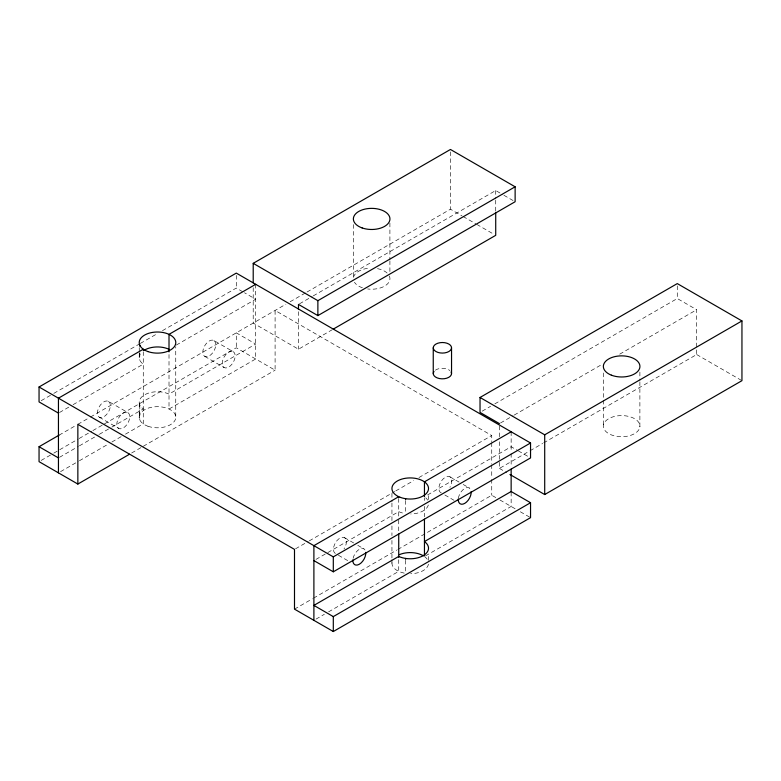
<?xml version="1.0" encoding="UTF-8"?>
<svg xmlns="http://www.w3.org/2000/svg" width="781" height="781" viewBox="0 0 781 781"><rect width="100%" height="100%" fill="white"/><g stroke="black" fill="none" stroke-linecap="round" stroke-linejoin="round"><path stroke-width="0.59" stroke-dasharray="3.9 2.93" d="M139.252 403.074L139.252 418.011M139.252 350.806L139.252 347.604M175.745 416.468L175.745 346.618M428.505 560.358L428.505 553.954M428.505 499.547L428.505 494.217M41.159 400.702L52.766 394.005M53.821 393.39L139.252 344.06M140.307 343.455L157.186 333.712M162.458 330.666L236.292 288.043L243.438 292.162M59.502 412.514L68.923 407.067M73.111 404.656L143.274 364.141A18.295 10.563 0 0 1 140.844 353.139M176.311 345.065L255.699 299.24L244.463 292.758M59.092 435.154L75.972 425.411M77.856 424.317L89.454 417.62M90.508 417.015L285.905 304.2M290.122 301.769L305.947 292.631M307.001 292.016L450.452 209.201L462.03 215.888M299.533 303.799L312.195 296.497M313.249 295.882L495.72 190.535L502.866 194.654M41.159 460.439L52.766 453.741M53.821 453.126L78.08 439.127M79.135 438.512L91.787 431.21M92.841 430.595L103.395 424.513M104.449 423.898L236.292 347.779L275.097 370.184L275.097 310.438L491.737 435.525L491.737 441.616M59.502 457.315L78.354 446.439M79.398 445.834L98.25 434.949M99.294 434.343L110.814 427.695M111.859 427.09L143.274 408.951A18.295 10.563 0 0 1 144.563 394.835A18.295 10.563 0 0 1 169.008 394.093L255.699 344.04L236.292 332.843L236.292 347.779M60.547 471.646L78.354 461.366M79.398 460.761L107.671 444.438M111.859 442.017L121.289 436.579M125.477 434.158L143.274 423.878L143.274 349.205M253.21 287.72L253.21 323.08L298.479 349.214L332.228 329.728M131.647 453L142.191 446.908M143.245 446.302L275.097 370.184M482.141 411.187L490.585 406.315M494.803 403.884L677.283 298.527L696.681 309.735L696.681 354.535L543.742 442.837M500.494 422.999L513.146 415.697M514.201 415.082L602.805 363.926M619.684 354.183L696.681 309.735M295.55 548.789L308.212 541.477M309.266 540.872L394.698 491.542M395.752 490.937L413.686 480.588M418.958 477.542L491.737 435.525M315.993 559.391L398.73 511.623A18.295 10.563 0 0 0 404.724 513.488M427.588 494.959L511.145 446.722L517.266 450.256M499.44 462.362L499.44 468.415L528.971 451.359M530.026 450.754L542.688 443.442M294.496 609.141L312.429 598.783M313.484 598.178L396.807 550.068M397.861 549.463L491.737 495.261L495.828 497.614M315.993 619.128L324.369 614.296M328.557 611.874L398.73 571.36L398.73 558.298M425.499 555.906L511.145 506.459L511.145 492.674M503.891 195.25L513.078 200.551M463.084 216.493L475.717 223.786M476.771 224.391L493.621 234.124M696.681 354.535L741.95 380.669M518.291 450.852L530.543 457.92M499.44 468.415L506.81 472.671M499.908 499.977L515.226 508.822M520.331 511.77L530.543 517.666M213.867 340.516A9.147 5.282 -60 0 1 210.968 354.681A9.147 5.282 -60 0 1 203.04 350.113A9.147 5.282 -60 0 1 213.867 340.516L233.265 351.714A9.147 5.282 -60 0 1 230.366 365.879A9.147 5.282 -60 0 1 222.448 361.31A9.147 5.282 -60 0 1 233.265 351.714M449.905 476.791L459.101 482.102M463.182 484.454L469.313 487.998M204.72 356.351L224.118 367.558M444.848 494.988L454.034 500.299M108.452 401.375A9.147 5.282 -60 0 1 105.552 415.541A9.147 5.282 -60 0 1 97.635 410.962A9.147 5.282 -60 0 1 108.452 401.375L127.85 412.573A9.147 5.282 -60 0 1 124.95 426.738A9.147 5.282 -60 0 1 117.033 422.17A9.147 5.282 -60 0 1 127.85 412.573M344.499 537.65L353.686 542.961M357.776 545.314L363.897 548.858M99.304 417.21L118.702 428.418M338.417 555.262L348.629 561.158M677.283 285.895L677.283 298.527M639.883 372.068L639.883 380.601M639.883 381.821L639.883 426.934A18.295 10.563 0 0 1 611.367 434.9A18.295 10.563 0 0 1 613.671 416.654A18.295 10.563 0 0 1 639.883 426.934M603.391 372.967L603.391 425.391M511.145 431.786L511.145 452.258M511.145 453.468L511.145 466.716M499.44 426.035L499.44 436.93M499.44 441.773L499.44 461.151M495.72 190.535L495.72 199.009M495.72 200.219L495.72 211.114M491.737 442.837L491.737 463.563M491.737 464.783L491.737 478.187M491.737 479.407L491.737 495.261M450.452 151.895L450.452 209.201M424.454 498.171L424.454 500.504M424.454 506.342L424.454 516.837M405.603 500.562L405.603 513.634M405.603 560.299L405.603 573.371M398.73 498.551L398.73 517.696M398.73 520.029L398.73 531.695M391.945 493.416L391.945 501.851M391.945 503.052L391.945 523.524M391.945 525.935L391.945 535.571M391.945 540.393L391.945 558.454M391.945 559.665L391.945 563.277M389.904 223.034L389.904 259.604M389.904 260.825L389.904 271.798M353.412 224.567L353.412 276.991M298.479 311.678L298.479 349.214M255.699 284.304L255.699 358.977L169.008 409.029L169.008 353.022M236.292 275.4L236.292 288.043M139.799 352.709L139.799 360.178M139.799 404.978L139.799 419.914M139.252 352.934L139.252 358.274M428.437 564.146A18.295 10.563 0 0 1 410.65 573.713M404.285 573.137A18.295 10.563 0 0 1 391.974 562.545M424.454 556.511A18.295 10.563 0 0 1 427.939 560.504M428.32 504.985A18.295 10.563 0 0 1 410.65 513.976M425.743 497.819A18.295 10.563 0 0 1 427.627 500.152M353.11 558.308A9.147 5.282 -60 0 1 359.631 549.141A9.147 5.282 -60 0 1 365.684 551.747M335.352 553.495A9.147 5.282 -60 0 1 335.508 542.658A9.147 5.282 -60 0 1 344.802 537.855A9.147 5.282 -60 0 1 344.001 549.014M458.379 498.229A9.147 5.282 -60 0 1 464.431 488.633A9.147 5.282 -60 0 1 470.953 490.273M441.265 492.86A9.147 5.282 -60 0 1 440.455 482.629A9.147 5.282 -60 0 1 449.749 476.703A9.147 5.282 -60 0 1 449.905 487.354M435.368 370.174A9.147 5.282 0 0 1 449.934 370.565M389.358 275.986A18.295 10.563 0 0 1 367.646 288.96M362.423 287.779A18.295 10.563 0 0 1 354.447 282.244M353.5 277.382A18.295 10.563 0 0 1 370.331 268.127M377.467 268.644A18.295 10.563 0 0 1 387.396 273.282M147.99 426.26A18.295 10.563 0 0 0 175.784 417.484A18.295 10.563 0 0 0 148.722 407.975A18.295 10.563 0 0 0 147.99 426.26"/><path stroke-width="1.17" d="M58.448 413.12L39.05 401.912L39.05 386.985L236.292 273.106L530.543 442.983L530.543 457.92L333.302 571.799L313.894 560.602M253.21 282.849L253.21 263.334L450.452 149.464L515.128 186.796L515.128 201.732L317.877 315.612L298.479 304.405L298.479 309.256M255.699 284.304L169.008 334.356L169.008 351.86M129.539 454.22L77.856 484.054L39.05 461.659L39.05 446.722L59.092 435.154M253.21 263.334L317.877 300.675L515.128 186.796M333.282 329.113L495.72 235.335L495.72 212.325M499.44 423.605L480.032 412.407L480.032 397.47L677.283 283.591L741.95 320.932L741.95 380.669L544.708 494.549L509.964 474.497M511.145 431.786L424.454 481.838L424.454 496.775M39.05 386.985L333.302 556.863L530.543 442.983M480.032 397.47L544.708 434.812L741.95 320.932M530.543 502.73L511.145 491.522L424.454 541.575A18.295 10.563 0 0 1 423.165 555.682A18.295 10.563 0 0 1 398.73 556.433L313.894 605.402L333.302 616.609L530.543 502.73L530.543 517.666L333.302 631.536L294.496 609.141L294.496 549.394L77.856 424.317L77.856 484.054M39.05 446.722L58.448 457.92M544.708 434.812L544.708 494.549M511.145 469.127L511.145 492.01M451.545 347.799A9.147 5.282 0 0 1 437.819 352.368A9.147 5.282 0 0 1 437.819 343.23A9.147 5.282 0 0 1 451.545 347.799L451.545 373.562M433.25 347.799L433.25 373.562M424.454 519.17L424.454 555.574M405.603 498.698L405.603 499.625M405.603 558.435L405.603 559.372M398.73 497.624L398.73 496.687L313.894 545.665L313.894 620.339M398.73 534.028L398.73 557.361M333.302 556.863L333.302 571.799M333.302 616.609L333.302 631.536M317.877 300.675L317.877 315.612M143.274 350.142L143.274 349.205L58.448 398.183L58.448 472.856M139.799 345.241L139.799 346.168M143.938 350.415A18.295 10.563 0 0 1 169.008 349.292M399.413 554.637A18.295 10.563 0 0 1 423.439 555.847M365.762 552.382A9.147 5.282 -60 0 1 359.328 564.243A9.147 5.282 -60 0 1 352.885 559.821M471.177 491.522A9.147 5.282 -60 0 1 464.734 503.384A9.147 5.282 -60 0 1 458.301 498.961M451.106 371.961A9.147 5.282 0 0 1 441.939 378.834A9.147 5.282 0 0 1 434.002 371.463M147.99 351.587A18.295 10.563 0 0 0 175.784 342.81A18.295 10.563 0 0 0 148.722 333.302A18.295 10.563 0 0 0 147.99 351.587M400.487 497.419A18.295 10.563 0 0 0 428.505 488.886A18.295 10.563 0 0 0 401.698 479.134A18.295 10.563 0 0 0 400.487 497.419M611.367 375.163A18.295 10.563 0 0 0 639.883 367.197A18.295 10.563 0 0 0 613.671 356.917A18.295 10.563 0 0 0 611.367 375.163M362.15 227.945A18.295 10.563 0 0 0 389.944 219.168A18.295 10.563 0 0 0 362.882 209.659A18.295 10.563 0 0 0 362.15 227.945"/></g></svg>
